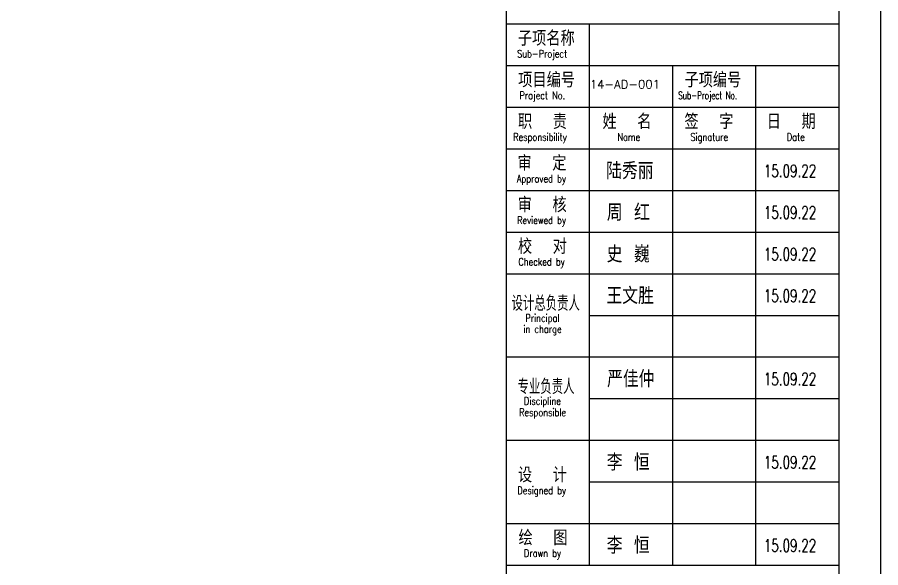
# Model space of a CAD drawing. Header units: inches. Extents: x -867 to 118033, y 1038912 to 1123012.
# Drawn here: x 97279 to 118033, y 1054549 to 1067773 of the extents above; entities that cross this region are included whole.
import ezdxf

# ---------------------------------------------------------------- set-up
doc = ezdxf.new("R2010")
doc.units = ezdxf.units.IN
doc.header["$MEASUREMENT"] = 0
doc.styles.add('TKZ1_tjhts.shx', font='tjromant.shx', dxfattribs={"bigfont": 'tjhts.shx'})
doc.styles.add('TKZ2_tjkts.shx', font='tjromant.shx', dxfattribs={"bigfont": 'tjkts.shx'})

msp = doc.modelspace()

# ---------------------------------------------------------------- linework, layer by layer
at = {"color": 7}
for p, q in [((118033, 1038912), (118033, 1123012)), ((109033, 1122012), (109033, 1039912)), ((109033, 1067612), (117033, 1067612)), ((111033, 1054612), (111033, 1067612)), ((109033, 1066612), (117033, 1066612)), ((113033, 1054612), (113033, 1066612)), ((115033, 1054612), (115033, 1066612)), ((109033, 1065612), (117033, 1065612)), ((109033, 1064612), (117033, 1064612)), ((109033, 1063612), (117033, 1063612)), ((109033, 1062612), (117033, 1062612)), ((109033, 1061612), (117033, 1061612)), ((111033, 1060612), (117033, 1060612)), ((109033, 1059612), (117033, 1059612)), ((111033, 1058612), (117033, 1058612)), ((109033, 1057612), (117033, 1057612)), ((111033, 1056612), (117033, 1056612)), ((109033, 1055612), (117033, 1055612)), ((109033, 1054612), (117033, 1054612))]:
    msp.add_line(p, q, dxfattribs=at)
msp.add_lwpolyline([(117033, 1039912), (117033, 1122012), (1633, 1122012), (1633, 1039912)], close=True, dxfattribs=at)

# ---------------------------------------------------------------- texts
for s, height, style, p in [('子项名称', 360, 'TKZ2_tjkts.shx', (109310, 1067087)), ('项目编号', 360, 'TKZ2_tjkts.shx', (109318, 1066087)), ('子项编号', 360, 'TKZ2_tjkts.shx', (113315, 1066087)), ('14-AD-001', 206.2, 'TKZ1_tjhts.shx', (111040, 1066060)), ('职  责', 360, 'TKZ2_tjkts.shx', (109313, 1065087)), ('姓  名', 360, 'TKZ2_tjkts.shx', (111344, 1065087)), ('签  字', 360, 'TKZ2_tjkts.shx', (113315, 1065087)), ('日  期', 360, 'TKZ2_tjkts.shx', (115293, 1065087)), ('审  定', 360, 'TKZ2_tjkts.shx', (109301, 1064087)), ('陆秀丽', 400, 'TKZ2_tjkts.shx', (111433, 1063882)), ('审  核', 360, 'TKZ2_tjkts.shx', (109307, 1063087)), ('周 红', 400, 'TKZ2_tjkts.shx', (111449, 1062882)), ('校  对', 360, 'TKZ2_tjkts.shx', (109313, 1062087)), ('史 巍', 400, 'TKZ2_tjkts.shx', (111446, 1061882)), ('王文胜', 400, 'TKZ2_tjkts.shx', (111439, 1060882)), ('严佳仲', 400, 'TKZ2_tjkts.shx', (111455, 1058882)), ('李 恒', 400, 'TKZ2_tjkts.shx', (111446, 1056882)), ('设  计', 360, 'TKZ2_tjkts.shx', (109313, 1056597)), ('绘  图', 360, 'TKZ2_tjkts.shx', (109327, 1055087)), ('李 恒', 400, 'TKZ2_tjkts.shx', (111446, 1054882))]:
    msp.add_text(s, height=height, dxfattribs=dict(at, style=style)).set_placement(p)
for s, height, style, width, p in [('Sub-Project', 180, 'TKZ2_tjkts.shx', 0.8, (109292, 1066807)), ('Project No.', 180, 'TKZ2_tjkts.shx', 0.8, (109350, 1065807)), ('Sub-Project No.', 180, 'TKZ2_tjkts.shx', 0.7, (113166, 1065807)), ('Responsibility', 180, 'TKZ2_tjkts.shx', 0.8, (109199, 1064807)), ('Name', 180, 'TKZ2_tjkts.shx', 0.8, (111703, 1064807)), ('Signature', 180, 'TKZ2_tjkts.shx', 0.8, (113457, 1064807)), ('Date', 180, 'TKZ2_tjkts.shx', 0.8, (115775, 1064807)), ('15.09.22', 300, 'TKZ1_tjhts.shx', 0.7, (115223, 1063932)), ('Approved by', 180, 'TKZ2_tjkts.shx', 0.8, (109285, 1063807)), ('15.09.22', 300, 'TKZ1_tjhts.shx', 0.7, (115223, 1062932)), ('Reviewed by', 180, 'TKZ2_tjkts.shx', 0.8, (109292, 1062807)), ('15.09.22', 300, 'TKZ1_tjhts.shx', 0.7, (115223, 1061932)), ('Checked by', 180, 'TKZ2_tjkts.shx', 0.8, (109323, 1061807)), ('15.09.22', 300, 'TKZ1_tjhts.shx', 0.7, (115223, 1060932)), ('设计总负责人', 360, 'TKZ2_tjkts.shx', 0.8, (109160, 1060720)), ('Principal', 180, 'TKZ2_tjkts.shx', 0.8, (109491, 1060457)), ('in charge', 180, 'TKZ2_tjkts.shx', 0.8, (109443, 1060192)), ('专业负责人', 360, 'TKZ2_tjkts.shx', 0.8, (109304, 1058720)), ('15.09.22', 300, 'TKZ1_tjhts.shx', 0.7, (115223, 1058932)), ('Discipline', 180, 'TKZ2_tjkts.shx', 0.8, (109457, 1058465)), ('Responsible', 180, 'TKZ2_tjkts.shx', 0.8, (109340, 1058192)), ('15.09.22', 300, 'TKZ1_tjhts.shx', 0.7, (115223, 1056932)), ('Designed by', 180, 'TKZ2_tjkts.shx', 0.8, (109299, 1056317)), ('15.09.22', 300, 'TKZ1_tjhts.shx', 0.7, (115223, 1054932)), ('Drawn by', 180, 'TKZ2_tjkts.shx', 0.8, (109457, 1054807))]:
    msp.add_text(s, height=height, dxfattribs=dict(at, style=style, width=width)).set_placement(p)

doc.saveas('drawing.dxf')
